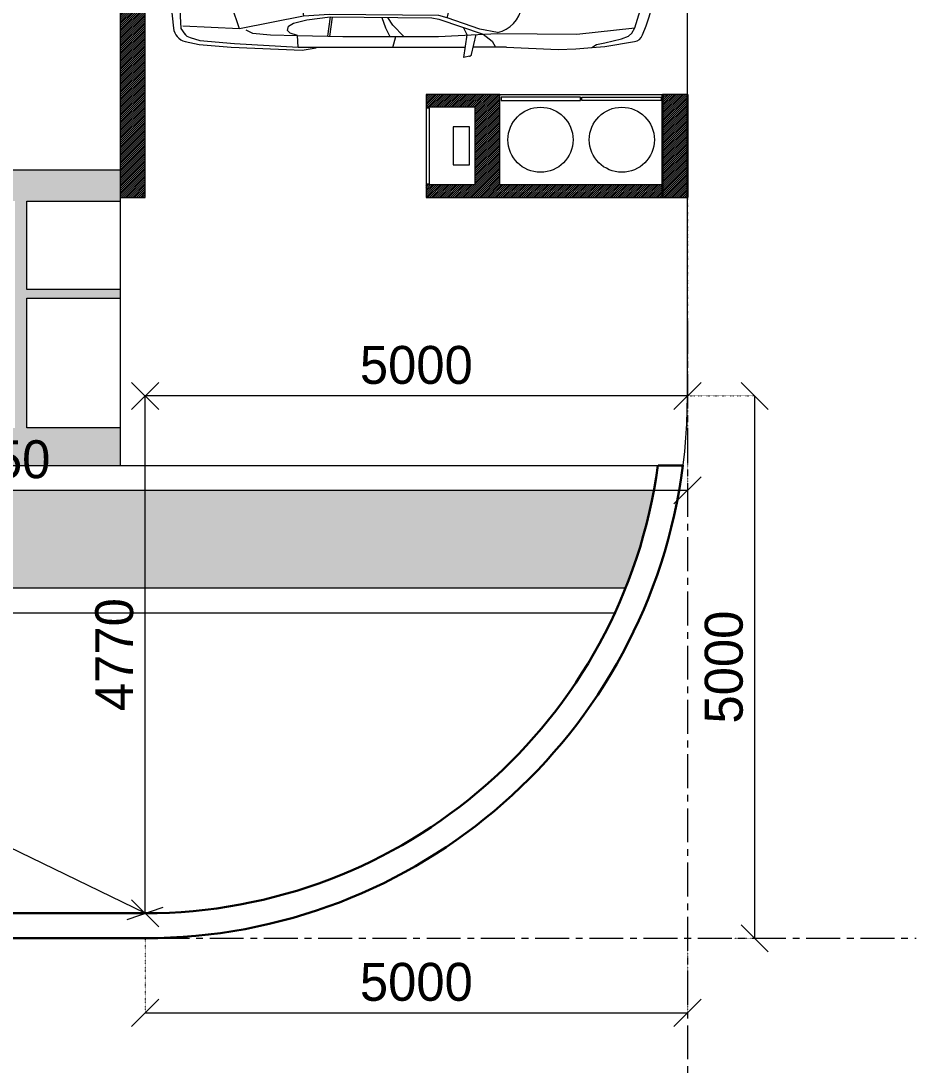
# Model space of a CAD drawing. Header units: metres. Extents: x 5205117 to 5948571, y 646915 to 1143748.
# Drawn here: x 5589678 to 5597932, y 669371 to 679025 of the extents above; entities that cross this region are included whole.
import ezdxf

# ---------------------------------------------------------------- set-up
doc = ezdxf.new("R2010")
doc.units = ezdxf.units.M
doc.header["$MEASUREMENT"] = 0
doc.header["$PDMODE"] = 35
doc.header["$PDSIZE"] = 10
for name, pattern in [('CENTER', [2, 1.25, -0.25, 0.25, -0.25]), ('DASHED', [0.75, 0.5, -0.25]), ('DOT', [0.25, 0, -0.25]), ('DOT2', [0.125, 0, -0.125])]:
    doc.linetypes.add(name, pattern=pattern)
doc.layers.get('0').update_dxf_attribs({"color": 1, "linetype": 'DASHED', "lineweight": 30})
for name, color, linetype, lineweight in [('A-Center line', 1, 'CENTER', 9), ('A-Elevation 2', 163, 'Continuous', 9), ('A-Elevation 3', 251, 'Continuous', 5), ('A-Metal', 14, 'Continuous', 0), ('CAR', 251, 'Continuous', 0), ('dim start point', 10, 'Continuous', 0), ('landscape lines', 7, 'Continuous', 0), ('plot 5', 7, 'Continuous', 30), ('road', 7, 'Continuous', 9)]:
    doc.layers.add(name, color=color, linetype=linetype, lineweight=lineweight)
doc.layers.add('A-GF', color=8, linetype='Continuous', lineweight=0, transparency=0.5)
doc.styles.get("Standard").update_dxf_attribs({"font": 'GOTHIC.TTF'})
doc.dimstyles.get("Standard").update_dxf_attribs({"dimtxt": 2, "dimasz": 1, "dimexe": 0, "dimexo": 0, "dimgap": 0.1, "dimtad": 1, "dimdsep": 46, "dimtxsty": 'Standard', "dimblk": 'OBLIQUE', "dimcen": 0.1, "dimclrd": 256, "dimclre": 256, "dimclrt": 256, "dimadec": 0, "dimazin": 0, "dimtfac": 1, "dimtofl": 0, "dimtmove": 1, "dimatfit": 2, "dimldrblk": 'OPEN90', "dimfxl": 1, "dimtolj": 1, "dimtzin": 0, "dimlwd": -1, "dimlwe": -1, "dimarcsym": 0})

# ---------------------------------------------------------------- blocks, each defined once
blk = doc.blocks.new('A$C4CA47BB0')
at = {"layer": 'CAR'}
for p, q in [((-3.00991424447966, -0.369602255830614), (-3.052684110818518, -0.5525249832808186)), ((-2.991567119879619, -0.3516633310682664), (-2.937115266826368, -0.3402373804092349)), ((-2.937115266826368, -0.3402373804092349), (-2.968129342465545, -0.5479710039053316)), ((-4.23915245812168, -0.4433533960382192), (-4.512537461981992, -0.4867865871019603)), ((-4.236782530078926, -0.4760002710045228), (-4.391557236740482, -0.5134398493537446)), ((-4.119777241818156, -0.4335420214993064), (-4.23915245812168, -0.4433533960382192)), ((-4.161233670527508, -0.460955191476387), (-4.236782530078926, -0.4760002710045228)), ((-4.119777241818156, -0.4335420214993064), (-4.161233670527508, -0.460955191476387)), ((-3.971470406830122, -0.4191985354336794), (-4.119777241818156, -0.4335420214993064)), ((-3.806537173546531, -0.4138500242424925), (-3.971470406830122, -0.4191985354336794)), ((-3.33223402553449, -0.434919695935605), (-3.806537173546531, -0.4138500242424925)), ((-3.33223402553449, -0.434919695935605), (-3.025185747348587, -0.434919695935605)), ((-3.199901198038788, -0.4903729141969961), (-3.231295683119242, -0.4343948675777938)), ((-1.411737642163643, -0.434919695935605), (-2.951252830658632, -0.434919695935605)), ((-2.282170936856346, -0.4340686721770908), (-2.312277496794195, -0.5325705718460085)), ((-1.446908886851815, -0.4075885303900577), (-1.574946504506442, -0.4308814333089686)), ((-0.7938825493911279, -0.434919695935605), (-1.446908886851815, -0.4075885303900577)), ((-1.411737642163643, -0.434919695935605), (-1.405389132494747, -0.5429960684505204)), ((-0.8235004996040514, -0.4708066570692608), (-1.411737642163643, -0.434919695935605)), ((-0.5024791220293992, -0.4986662956089276), (-0.8235004996040514, -0.4708066570692608)), ((-0.4965825478921033, -0.4608185174256505), (-0.7938825493911279, -0.434919695935605)), ((-0.3692986876267241, -0.4879619839412044), (-0.4965825478921033, -0.4608185174256505)), ((-3.979561966223628, -0.5570188260753639), (-4.516194859586903, -0.6147335443038173)), ((-4.486498321801264, -0.5659226849147672), (-4.516194859586903, -0.6147335443038173)), ((-4.455077868648004, -0.5361714775062865), (-4.486498321801264, -0.5659226849147672)), ((-4.391557236740482, -0.5134398493537446), (-4.455077868648004, -0.5361714775062865)), ((-3.248851464961263, -0.5621650596731342), (-3.979561966223628, -0.5570188260753639)), ((-2.703552525612395, -0.5325705718460085), (-3.248851464961263, -0.5621650596731342)), ((-3.248209552501066, -0.5716921521816403), (-3.086220733852315, -0.6028975714925764)), ((-3.11527171454145, -0.5557924042586819), (-3.199901198038788, -0.4903729141969961)), ((-2.708015844533293, -0.6954003914852365), (-3.11527171454145, -0.5557924042586819)), ((-2.968129342465545, -0.5479710039053316), (-2.935410030253479, -0.6175818315241486)), ((-1.821557061784915, -0.5325705718460085), (-2.703552525612395, -0.5325705718460085)), ((-2.384852329003479, -0.5325705718460085), (-2.282170936856346, -0.6395535519532132)), ((-2.216802927358003, -0.6154551832914876), (-2.257087148293067, -0.5325705718460085)), ((-1.405389132494747, -0.5429960684505204), (-1.821557061784915, -0.5325705718460085)), ((-1.702293918202485, -0.5355591777570226), (-1.728194562010685, -0.7116700705082621)), ((-1.705928992374538, -0.7149429584478639), (-1.679632449393466, -0.536125919490587)), ((-1.405389132494747, -0.5429960684505204), (-1.335718168294988, -0.5660994500194647)), ((-1.155897486223693, -0.5485049438611895), (-1.405389132494747, -0.5429960684505204)), ((-1.335718168294988, -0.5660994500194647), (-1.310824812237115, -0.5892757244164386)), ((-0.9885196097475271, -0.5660994500194647), (-1.155897486223693, -0.5485049438611895)), ((-0.9285484029387587, -0.595741318184082), (-0.9885196097475271, -0.5660994500194647)), ((-0.413251923460848, -0.5239601066368778), (-0.5024791220293992, -0.4986662956089276)), ((-0.3286374741073814, -0.608530364710532), (-0.3658465288899606, -0.554970537632471)), ((-4.516194859586903, -0.6147335443038173), (-4.622074880100627, -0.9716824296428968)), ((-3.086220733852315, -0.6028975714925764), (-2.785196136674131, -0.7053229275807098)), ((-2.282170936856346, -0.6395535519532132), (-2.236429776652585, -0.7091971813460987)), ((-2.182683617285875, -0.7097785016430862), (-2.216802927358003, -0.6154551832914876)), ((-1.366186914467107, -0.6583726576063782), (-1.491078751050736, -0.6884136140015471)), ((-1.459355792665519, -0.7227443132760527), (-0.8694578325939799, -0.6032656802690326)), ((-1.319838010314925, -0.6300465049716877), (-1.366186914467107, -0.6583726576063782)), ((-1.310824812237115, -0.5892757244164386), (-1.319838010314925, -0.6300465049716877)), ((-0.8694578325939799, -0.6032656802690326), (-0.3464246906714834, -0.6294688293146464)), ((-0.8694578325939799, -0.6032656802690326), (-0.7997643171765956, -0.8122895068026992)), ((-0.2905997189918708, -1.252655121228599), (-0.3286374741073814, -0.608530364710532)), ((-0.2361556108044169, -0.8369928859301581), (-0.2604740246842994, -0.6118761454781634)), ((-2.785196136674131, -0.7053229275807098), (-2.810944161128646, -0.8129619431347237)), ((-2.785196136674131, -0.7053229275807098), (-2.706967098980385, -0.7271689078843337)), ((-2.64346560143531, -0.7047871653030597), (-2.708015844533293, -0.6954003914852365)), ((-2.706967098980385, -0.7271689078843337), (-1.699226041338988, -0.7380846087526152)), ((-1.704436056157647, -0.7149593593348982), (-2.64346560143531, -0.7047871653030597)), ((-1.491078751050736, -0.6884136140015471), (-1.704436056157647, -0.7149593593348982)), ((-1.699226041338988, -0.7380846087526152), (-1.459355792665519, -0.7227443132760527)), ((-1.428274746747775, -0.9226109783958236), (-1.459355792665519, -0.7227443132760527)), ((-3.494170452457183, -0.9429863459099579), (-3.471569120234562, -0.8053154855642788)), ((-2.810944161128646, -0.8129619431347237), (-2.824308605406259, -0.9283239537271584)), ((-0.7997643171765956, -0.8122895068026992), (-0.7771700464454623, -0.9293189408163016)), ((-0.2226601872243918, -1.072504143536207), (-0.2361556108044169, -0.8369928859301581)), ((-4.635226568447251, -1.087376102595954), (-3.494170452457183, -0.9429863459099579)), ((-3.50375449249259, -1.25), (-3.494170452457183, -0.9429863459099579)), ((-2.824308605406259, -0.9283239537271584), (-2.834001073520994, -1.253956258195103)), ((-1.416734901044037, -1.086279065548297), (-1.428274746747775, -0.9226109783958236)), ((-0.7771700464454623, -0.9293189408163016), (-0.7646226851975368, -1.088748310068695)), ((-1.4146597333729, -1.246767203114359), (-1.416734901044037, -1.086279065548297)), ((-0.7646226851975368, -1.088748310068695), (-0.7622267890892542, -1.253236441527406)), ((-0.218342198373648, -1.250001822321792), (-0.2226601872243918, -1.072504143536207)), ((-4.729999999999563, -1.25), (-4.729925284855199, -1.25)), ((-3.494170452457183, -1.557017298735445), (-3.50375449249259, -1.25)), ((-2.834001073520994, -1.253956258195103), (-2.830616112860298, -1.380616656997518)), ((-1.416734901044037, -1.413722756773495), (-1.4146597333729, -1.246767203114359)), ((-0.7622267890892542, -1.253236441527406), (-0.7646226851975373, -1.41125533457307)), ((-0.3286374741073814, -1.891473279931233), (-0.2905997189918708, -1.252655121228599)), ((-0.2226601872243918, -1.427499501105558), (-0.218342198373648, -1.250001822321792)), ((-3.494170452457183, -1.557017298735445), (-4.635226568447251, -1.412625719724019)), ((-2.830616112860298, -1.380616656997518), (-2.824308605406259, -1.571677868598272)), ((-1.428274746747775, -1.577392666245942), (-1.416734901044037, -1.413722756773495)), ((-0.7646226851975373, -1.41125533457307), (-0.7771700464454627, -1.570684703827283)), ((-0.2361556108044172, -1.663008936391634), (-0.2226601872243918, -1.427499501105558)), ((-4.622074880100627, -1.528319392678895), (-4.516194859586903, -1.885270100339767)), ((-3.471106250783123, -1.694609799287718), (-3.494170452457183, -1.557017298735445)), ((-2.824308605406259, -1.571677868598272), (-2.810944161128646, -1.687039879187068)), ((-1.45935579266552, -1.777257509049377), (-1.428274746747775, -1.577392666245942)), ((-0.7771700464454627, -1.570684703827283), (-0.7929757170659288, -1.669490931048131)), ((-2.810944161128646, -1.687039879187068), (-2.785196136674131, -1.794678894739263)), ((-0.7929757170659288, -1.669490931048131), (-0.8694578325939804, -1.89673614205276)), ((-0.2604740246842994, -1.888127499163602), (-0.2361556108044172, -1.663008936391634)), ((-2.708015844533293, -1.804601430838375), (-3.11527171454145, -1.944211240386721)), ((-2.785196136674131, -1.794678894739263), (-3.086220733852315, -1.897106073151008)), ((-2.706967098980385, -1.772832914441096), (-2.785196136674131, -1.794678894739263)), ((-2.64346560143531, -1.795214657020551), (-2.708015844533293, -1.804601430838375)), ((-1.699226041338989, -1.761917213572815), (-2.706967098980385, -1.772832914441096)), ((-1.704436056157647, -1.785042462990532), (-2.64346560143531, -1.795214657020551)), ((-2.282170936856346, -1.860448270370398), (-2.236429776652585, -1.790806463299305)), ((-2.182683617285875, -1.790223320680525), (-2.216802927358003, -1.884548461350278)), ((-1.701894374393305, -1.967150613092599), (-1.728194562010686, -1.788333574137141)), ((-1.491078751050736, -1.811588208322064), (-1.704436056157647, -1.785042462990532)), ((-1.704436056157647, -1.785042462990532), (-1.679632449393466, -1.963875902834843)), ((-1.45935579266552, -1.777257509049377), (-1.699226041338989, -1.761917213572815)), ((-1.366186914467107, -1.841630987037206), (-1.491078751050736, -1.811588208322064)), ((-0.8694578325939804, -1.89673614205276), (-1.45935579266552, -1.777257509049377)), ((-4.598383344531612, -1.923061386583868), (-4.586388374244052, -1.951834007786601)), ((-4.516194859586903, -1.885270100339767), (-4.486498321801264, -1.934079137408844)), ((-4.516194859586903, -1.885270100339767), (-3.979561966223628, -1.942984818566401)), ((-3.086220733852315, -1.897106073151008), (-3.248209552501066, -1.928309670138333)), ((-2.968144376609416, -1.952027173778333), (-2.935420964178775, -1.882414523834086)), ((-2.386665993659335, -1.969319174701013), (-2.282170936856346, -1.860448270370398)), ((-2.216802927358003, -1.884548461350278), (-2.258005142333786, -1.969319174701013)), ((-1.319838010314925, -1.869955317353742), (-1.366186914467107, -1.841630987037206)), ((-1.335718168294989, -1.933902372304146), (-1.310824812237115, -1.910726097907173)), ((-1.310824812237115, -1.910726097907173), (-1.319838010314925, -1.869955317353742)), ((-0.9285472639912771, -1.904262326457683), (-0.9885196097475275, -1.933902372304146)), ((-0.3464246906714834, -1.870532993008965), (-0.8694578325939804, -1.89673614205276)), ((-0.3692278449143487, -1.948480937737259), (-0.3286374741073814, -1.891473279931233)), ((-4.512537461981992, -2.013215235219832), (-4.358796466727654, -2.039112234389904)), ((-4.486498321801264, -1.934079137408844), (-4.455077868648004, -1.963832167139117)), ((-4.455077868648004, -1.963832167139117), (-4.391557236740482, -1.986563795288021)), ((-4.391557236740482, -1.986563795288021), (-4.250923738552956, -2.020351443001346)), ((-4.250923738552956, -2.020351443001346), (-4.161233670527508, -2.039046630845405)), ((-3.979561966223628, -1.942984818566401), (-3.248851464961263, -1.937836762648658)), ((-3.248851464961263, -1.937836762648658), (-3.11527171454145, -1.944211240386721)), ((-3.199901198038788, -2.009628908122977), (-3.231295683119242, -2.065605132422206)), ((-3.11527171454145, -1.944211240386721), (-3.199901198038788, -2.009628908122977)), ((-3.11527171454145, -1.944211240386721), (-2.703552525612395, -1.967433072799395)), ((-3.009936567905243, -2.130392277207648), (-3.052695044741995, -1.947471372079235)), ((-2.937138045836036, -2.159758974950819), (-2.968144376609416, -1.952027173778333)), ((-2.703552525612395, -1.967433072799395), (-1.821557061784915, -1.967433072799395)), ((-2.282170936856346, -2.06593315014652), (-2.312277496794195, -1.967433072799395)), ((-1.821557061784915, -1.967433072799395), (-1.405389132494747, -1.95700575387491)), ((-1.411737642163644, -2.065083948709798), (-1.405389132494747, -1.95700575387491)), ((-1.405389132494747, -1.95700575387491), (-1.335718168294989, -1.933902372304146)), ((-1.405389132494747, -1.95700575387491), (-1.155897486223694, -1.951498700780576)), ((-1.155897486223694, -1.951498700780576), (-0.9885196097475275, -1.933902372304146)), ((-1.006859445064038, -2.03926895396944), (-0.587145963101648, -2.009966037447157)), ((-0.587145963101648, -2.009966037447157), (-0.5024791220293992, -2.001335526711102)), ((-0.5024791220293992, -2.001335526711102), (-0.4133302832469781, -1.975770189903471)), ((-0.4965825478921033, -2.039183304896142), (-0.3731241943169152, -2.012910907666082)), ((-4.358796466727654, -2.039112234389904), (-4.239152458121681, -2.056650248607184)), ((-4.239152458121681, -2.056650248607184), (-3.971470406830122, -2.080803286886294)), ((-4.161233670527508, -2.039046630845405), (-4.119777241818157, -2.066457978500694)), ((-3.971470406830122, -2.080803286886294), (-3.806537173546531, -2.086153620399273)), ((-3.806537173546531, -2.086153620399273), (-3.33223402553449, -2.065082126389825)), ((-3.33223402553449, -2.065082126389825), (-3.025200781492458, -2.065082126389825)), ((-1.411737642163644, -2.065083948709798), (-2.951267864802503, -2.065082126389825)), ((-1.574946504506443, -2.069120389012824), (-1.446908886851816, -2.092415114255346)), ((-1.446908886851816, -2.092415114255346), (-0.7938825493911283, -2.065083948709798)), ((-1.411737642163644, -2.065083948709798), (-1.006859445064038, -2.03926895396944)), ((-0.7938825493911283, -2.065083948709798), (-0.4965825478921033, -2.039183304896142)), ((-2.991581698444861, -2.148333024293606), (-2.937138045836036, -2.159758974950819))]:
    blk.add_line(p, q, dxfattribs=at)
at = {"layer": 'CAR', "linetype": 'DOT', "ltscale": 200}
blk.add_lwpolyline([(-5.000000000000001, -2.5), (0, -2.5), (0, 0), (-5, 0)], close=True, dxfattribs=at)
at = {"layer": 'CAR'}
blk.add_circle((-4.566302300139796, -1.249998177680027), 0.04299394059769752, dxfattribs=at)
for centre, radius, start, end in [((-2.986655510068886, -0.3750400607405027), 0.02388629608166429, 101.8560145927784, 166.8450830646642), ((-2.943378127420146, -1.249998177680027), 1.78663175302919, 156.8697197759447, 202.1307612114779), ((-4.496660948649151, -0.5810023885314877), 0.09554134974888392, 99.56185476926768, 159.9007449463977), ((-3.18715953184801, -0.8530675766414788), 0.288391726814776, 102.2413048067315, 170.4690512149974), ((-0.4396678284447262, -0.61607295000249), 0.0958247381144163, 34.7318926638975, 73.99907725951901), ((-0.4029587728946353, -0.6272674659339827), 0.1433131759158288, 6.16525159085062, 76.41699488329039), ((-2.689220884625684, -1.250001822321792), 1.952793861006529, 171.8060920894292, 188.1938001605358), ((-3.18715953184801, -1.646936068003924), 0.287920138940791, 189.5309122793852, 257.7586450550641), ((-0.4029587728946353, -1.872736178707783), 0.1433137316082339, 282.0139402735163, 351.7917600206507), ((-4.496660948649151, -1.919001256110278), 0.09554152472623277, 200.099348938389, 260.4381452307323), ((-0.4396678284447262, -1.883930694639275), 0.0955411491597455, 286.0012005063302, 317.4973570530997), ((-2.986677833499925, -2.124956294623189), 0.02388556084065407, 193.1504116226357, 258.1420177111038)]:
    blk.add_arc(centre, radius, start, end, dxfattribs=at)
blk = doc.blocks.new('jhdbdjh')
at = {"layer": 'A-GF', "ltscale": 10}
h = blk.add_hatch(dxfattribs=at)
h.set_pattern_fill('ANSI31', color=256, scale=100, angle=180)
h.set_pattern_definition([(225, (3369633.95141485, -359485.3135902446), (8.83883476483184, -8.838834764831851), [])])
h.paths.add_polyline_path([(5590823.789110925, 683962.8260536629), (5590823.789110925, 690297.8260537821), (5590593.789110925, 690297.8260537821), (5590593.789110925, 683962.8260536629)])
h.paths.add_polyline_path([(5590593.789110925, 683732.8260536629), (5590593.789110925, 677397.8260536629), (5590823.789110925, 677397.8260536629), (5590823.789110925, 683732.8260536629)])
h = blk.add_hatch(dxfattribs=at)
h.set_pattern_fill('ANSI31', color=256, scale=100, angle=180)
h.set_pattern_definition([(225, (3291989.89916208, -359485.3135902446), (8.83883476483184, -8.838834764831851), [])])
h.paths.add_polyline_path([(5593863.789110925, 678232.8260536629), (5593413.789110925, 678232.8260536629), (5593413.789110925, 678347.8260536629), (5594093.789110925, 678347.8260536629), (5594093.789110925, 677512.8260536629), (5595593.789110925, 677512.8260536629), (5595593.789110925, 678347.8260536629), (5595823.789110925, 678347.8260536629), (5595823.789110925, 677397.8260536629), (5593413.789110925, 677397.8260536629), (5593413.789110925, 677512.8260536629), (5593863.789110925, 677512.8260536629)])
h = blk.add_hatch(dxfattribs=at)
h.set_pattern_fill('GRAVEL', color=256, scale=150)
h.set_pattern_definition([(228.012787504, (2955071.879979875, -549946.7484271091), (-1200.000000000009, -1350), [20.1804, -1997.863207061055]), (184.969740728, (2955058.379978921, -549961.7484271091), (1799.999999999996, 150.0000000000053), [34.6302, -3428.388714184499]), (132.510447078, (2955023.879978921, -549964.7484271091), (1500.000000000018, -1649.99999999998), [24.4182, -2417.404889414955]), (267.273689006, (2954965.379978921, -550002.2484271091), (150.0000000000036, 3000.000000000003), [31.53569999999998, -3122.033706244348]), (292.833654178, (2954963.879979875, -550033.7484271091), (-749.9999999999982, 1800.000000000004), [30.92324999999998, -3061.405969213243]), (357.273689006, (2954975.879978921, -550062.2484269899), (-3000.000000000003, 150.0000000000038), [31.53569999999998, -3122.033706244348]), (37.6942404667, (2955007.379978921, -550063.7484269899), (-1950, -1499.999999999996), [41.70434999999999, -4128.727282337401]), (72.2553283749, (2955040.379978921, -550038.2484271091), (1050.000000000004, 3300), [39.37319999999996, -3897.948224522007]), (121.429565615, (2955052.379978921, -550000.7484271091), (-1200.000000000003, 1949.999999999998), [31.6425, -3132.61096645935]), (175.236358309, (2955035.879978921, -549973.7484271091), (1649.999999999997, -150.0000000000057), [36.12479999999999, -1770.114386818845]), (222.397437798, (2954999.879978921, -549970.7484271091), (-1799.999999999994, -1649.999999999996), [46.71720000000001, -4625.006250719235]), (138.814074834, (2955113.879978921, -550003.7484271091), (-1050.000000000005, 899.9999999999999), [15.94514999999999, -1578.576721910204]), (171.46923439, (2955101.879978921, -549993.2484271091), (1950, -299.9999999999993), [30.33555, -3003.22671242355]), (225, (2955071.879979875, -549988.7484271091), (-1.665334536937735e-14, -149.9999999999899), [21.21315, -190.918884355965]), (203.198590514, (2955061.379978921, -549970.7484271091), (749.9999999999983, 299.9999999999962), [11.4237, -1130.942265879585]), (291.801409486, (2955050.879978921, -549975.2484271091), (-149.9999999999526, 450.0000000000154), [16.15544999999999, -791.6192710701749]), (30.96375653209999, (2955056.879978921, -549990.2484271091), (450.000000000008, 299.9999999999969), [26.23935, -848.403434226795]), (161.565051177, (2955079.379978921, -549976.7484271091), (300.0000000000017, -149.9999999999965), [18.97364999999999, -455.3679990252597]), (16.389540334, (2954963.879979875, -549975.2484271091), (1499.999999999995, 450.0000000000065), [26.57999999999999, -2631.42677200041]), (70.3461759419, (2954989.379978921, -549967.7484269899), (-600.000000000183, -1650.00000000051), [22.29915, -2207.61116209785]), (293.198590514, (2955079.379978921, -549946.7484271091), (-299.9999999999956, 749.9999999999986), [22.84725, -1119.518715879585]), (343.610459666, (2955088.379979875, -549967.7484269899), (-1499.999999999995, 450.0000000000065), [26.57999999999998, -2631.426772000348]), (339.44395478, (2954963.879979875, -550068.2484271091), (-750.0000000000055, 300.0000000000036), [25.63199999999998, -1255.968561797624]), (294.775140569, (2954987.879978921, -550077.2484269899), (-750.0000000000008, 1650), [21.4767, -2126.1964594914]), (66.8014094864, (2955080.879978921, -550096.7484271091), (299.9999999999972, 749.9999999999955), [22.84725, -1119.518715879585]), (17.3540246363, (2955089.879978921, -550075.7484269899), (-1949.999999999996, -599.9999999999944), [25.14465, -2489.313542136]), (69.44395478040002, (2955007.379978921, -550096.7484271091), (-300.000000000001, -749.9999999999932), [12.81599999999999, -1268.784561797624]), (101.309932474, (2955071.879979875, -550096.7484271091), (-149.9999999999945, 600.0000000000018), [7.6485, -757.20442703892]), (165.963756532, (2955070.379978921, -550089.2484269899), (449.9999999999938, -150.0000000000002), [30.92325, -587.542593842655]), (186.009005957, (2955040.379978921, -550081.7484271091), (1500.000000000007, 149.9999999999975), [28.6575, -2837.08847618142]), (303.690067526, (2955056.879978921, -550003.7484271091), (-149.9999999999981, 299.9999999999979), [21.63329999999998, -519.1993913195996]), (353.157226587, (2955068.879978921, -550021.7484269899), (2550.000000000002, -300.0000000000079), [37.7691, -3739.134393604245]), (60.9453959009, (2955106.379978921, -550026.2484271091), (-599.9999999999964, -1049.999999999997), [15.4434, -1528.90112114805]), (90, (2955113.879978921, -550012.7484271091), (-150, 150), [9, -141]), (120.256437164, (2955037.379979875, -550077.2484269899), (600.0000000000014, -1050.000000000001), [20.8386, -2063.02799841747]), (48.01278750420001, (2955026.879978921, -550059.2484271091), (1200, 1349.999999999996), [40.3608, -1977.682807061055]), (0, (2955053.879979875, -550029.2484271091), (150, 150), [39, -111]), (325.3048464690001, (2955092.879978921, -550029.2484271091), (1500.000000000021, -1049.999999999974), [23.71709999999998, -2347.991145126298]), (254.054604099, (2955112.379978921, -550042.7484271091), (-150.0000000000057, -600.0000000000007), [21.8403, -1070.176183392075]), (207.645975364, (2955106.379978921, -550063.7484269899), (-2849.999999999993, -1500.000000000007), [35.55975000000001, -3520.42112733891]), (175.42607874, (2955074.879978921, -550080.2484271091), (-1949.999999999993, 150.0000000000002), [37.61985, -3724.361011195335])])
h.paths.add_polyline_path([(5590593.789110925, 675272.8102156359), (5589733.089610841, 675272.8102156359), (5589733.089610841, 676469.1054447133), (5590593.789110925, 676469.1054447133), (5590593.789110925, 676550.2755837876), (5589733.089610841, 676550.2755837876), (5589733.089610841, 677365.1491923768), (5590593.789110925, 677365.1491923768), (5590593.789110925, 677397.8260536629), (5590593.789110925, 677652.8260536629), (5583373.789110925, 677652.8260536629), (5583373.789110925, 676410.3260536629, -0.41421356237576), (5583423.789110925, 676360.3260537821, -0.4142135623757593), (5583373.789110925, 676310.3260536629), (5583373.789110925, 674927.8260537821), (5590593.789110925, 674927.8260537821)])
h.paths.add_polyline_path([(5583471.29247072, 675272.8138263661), (5583471.310740259, 677365.4748496253), (5584890.111414697, 677365.4870769221), (5584890.093145158, 675272.7771448332)], flags=16)
h.paths.add_polyline_path([(5584973.777866151, 675272.8138263661), (5584973.796134736, 677365.4748496253), (5585459.346788194, 677365.4870769221), (5585459.328519609, 675272.7771448332)], flags=16)
h.paths.add_polyline_path([(5585543.022598054, 675272.8467945296), (5585543.022598054, 676469.1420236069), (5586403.722098138, 676469.1420236069), (5586403.722098138, 675272.8467945296)], flags=16)
h.paths.add_polyline_path([(5585543.022598054, 676550.3121626812), (5585543.022598054, 677365.1857711512), (5586403.722098138, 677365.1857711512), (5586403.722098138, 676550.3121626812)], flags=16)
h.paths.add_polyline_path([(5586487.402467515, 675272.8467945296), (5586487.402467515, 675988.6885985571), (5587637.303290155, 675988.6885985571), (5587637.303290155, 675272.8467945296)], flags=16)
h.paths.add_polyline_path([(5586487.402467515, 676069.8587376315), (5586487.402467515, 677365.1857711512), (5587637.303290155, 677365.1857711512), (5587637.303290155, 676069.8587376315)], flags=16)
h.paths.add_polyline_path([(5587732.465321328, 675272.8102156359), (5587732.465369012, 677365.4712388951), (5588333.822048929, 677365.4712388951), (5588333.821993615, 675272.8102156359)], flags=16)
h.paths.add_polyline_path([(5588428.984062936, 675272.8101976353), (5588428.98411062, 677365.4712208945), (5589623.058810022, 677365.4712208945), (5589623.058756616, 675272.8101976353)], flags=16)
h.paths.add_polyline_path([(5583444.976228502, 676222.1292487818), (5583783.16453531, 676222.1292487818), (5583783.16453531, 676550.3243540961), (5583444.976228502, 676550.3243540961)], flags=24)
h = blk.add_hatch(dxfattribs=at)
h.set_pattern_fill('GRAVEL', color=256, scale=150)
h.set_pattern_definition([(228.012787504, (50188831.79934958, -9930336.283881264), (-1200.000000000009, -1350), [20.1804, -1997.863207061055]), (184.969740728, (50188818.29934958, -9930351.283881264), (1799.999999999996, 150.0000000000053), [34.6302, -3428.388714184499]), (132.510447078, (50188783.79934958, -9930354.283881264), (1500.000000000018, -1649.99999999998), [24.4182, -2417.404889414955]), (267.273689006, (50188725.29934958, -9930391.783881145), (150.0000000000036, 3000.000000000003), [31.53569999999998, -3122.033706244348]), (292.833654178, (50188723.79934958, -9930423.283881264), (-749.9999999999982, 1800.000000000004), [30.92324999999998, -3061.405969213243]), (357.273689006, (50188735.79934958, -9930451.783881264), (-3000.000000000003, 150.0000000000038), [31.53569999999998, -3122.033706244348]), (37.6942404667, (50188767.29934958, -9930453.283881264), (-1950, -1499.999999999996), [41.70434999999999, -4128.727282337401]), (72.2553283749, (50188800.29934958, -9930427.783881264), (1050.000000000004, 3300), [39.37319999999996, -3897.948224522007]), (121.429565615, (50188812.29934958, -9930390.283881264), (-1200.000000000003, 1949.999999999998), [31.6425, -3132.61096645935]), (175.236358309, (50188795.79934958, -9930363.283881264), (1649.999999999997, -150.0000000000057), [36.12479999999999, -1770.114386818845]), (222.397437798, (50188759.79934958, -9930360.283881264), (-1799.999999999994, -1649.999999999996), [46.71720000000001, -4625.006250719235]), (138.814074834, (50188873.79934958, -9930393.283881264), (-1050.000000000005, 899.9999999999999), [15.94514999999999, -1578.576721910204]), (171.46923439, (50188861.79934958, -9930382.783881264), (1950, -299.9999999999993), [30.33555, -3003.22671242355]), (225, (50188831.79934958, -9930378.283881264), (-1.665334536937735e-14, -149.9999999999899), [21.21315, -190.918884355965]), (203.198590514, (50188821.29934958, -9930360.283881264), (749.9999999999983, 299.9999999999962), [11.4237, -1130.942265879585]), (291.801409486, (50188810.79934958, -9930364.783881264), (-149.9999999999526, 450.0000000000154), [16.15544999999999, -791.6192710701749]), (30.96375653209999, (50188816.79934958, -9930379.783881264), (450.000000000008, 299.9999999999969), [26.23935, -848.403434226795]), (161.565051177, (50188839.29934958, -9930366.283881264), (300.0000000000017, -149.9999999999965), [18.97364999999999, -455.3679990252597]), (16.389540334, (50188723.79934958, -9930364.783881264), (1499.999999999995, 450.0000000000065), [26.57999999999999, -2631.42677200041]), (70.3461759419, (50188749.29934958, -9930357.283881264), (-600.000000000183, -1650.00000000051), [22.29915, -2207.61116209785]), (293.198590514, (50188839.29934958, -9930336.283881264), (-299.9999999999956, 749.9999999999986), [22.84725, -1119.518715879585]), (343.610459666, (50188848.29934862, -9930357.283881264), (-1499.999999999995, 450.0000000000065), [26.57999999999998, -2631.426772000348]), (339.44395478, (50188723.79934958, -9930457.783881264), (-750.0000000000055, 300.0000000000036), [25.63199999999998, -1255.968561797624]), (294.775140569, (50188747.79934958, -9930466.783881264), (-750.0000000000008, 1650), [21.4767, -2126.1964594914]), (66.8014094864, (50188840.79934958, -9930486.283881145), (299.9999999999972, 749.9999999999955), [22.84725, -1119.518715879585]), (17.3540246363, (50188849.79934958, -9930465.283881264), (-1949.999999999996, -599.9999999999944), [25.14465, -2489.313542136]), (69.44395478040002, (50188767.29934958, -9930486.283881145), (-300.000000000001, -749.9999999999932), [12.81599999999999, -1268.784561797624]), (101.309932474, (50188831.79934958, -9930486.283881145), (-149.9999999999945, 600.0000000000018), [7.6485, -757.20442703892]), (165.963756532, (50188830.29934958, -9930478.783881264), (449.9999999999938, -150.0000000000002), [30.92325, -587.542593842655]), (186.009005957, (50188800.29934958, -9930471.283881264), (1500.000000000007, 149.9999999999975), [28.6575, -2837.08847618142]), (303.690067526, (50188816.79934958, -9930393.283881264), (-149.9999999999981, 299.9999999999979), [21.63329999999998, -519.1993913195996]), (353.157226587, (50188828.79934958, -9930411.283881264), (2550.000000000002, -300.0000000000079), [37.7691, -3739.134393604245]), (60.9453959009, (50188866.29934958, -9930415.783881264), (-599.9999999999964, -1049.999999999997), [15.4434, -1528.90112114805]), (90, (50188873.79934958, -9930402.283881264), (-150, 150), [9, -141]), (120.256437164, (50188797.29934862, -9930466.783881264), (600.0000000000014, -1050.000000000001), [20.8386, -2063.02799841747]), (48.01278750420001, (50188786.79934958, -9930448.783881264), (1200, 1349.999999999996), [40.3608, -1977.682807061055]), (0, (50188813.79934862, -9930418.783881145), (150, 150), [39, -111]), (325.3048464690001, (50188852.79934958, -9930418.783881145), (1500.000000000021, -1049.999999999974), [23.71709999999998, -2347.991145126298]), (254.054604099, (50188872.29934958, -9930432.283881145), (-150.0000000000057, -600.0000000000007), [21.8403, -1070.176183392075]), (207.645975364, (50188866.29934958, -9930453.283881264), (-2849.999999999993, -1500.000000000007), [35.55975000000001, -3520.42112733891]), (175.42607874, (50188834.79934958, -9930469.783881264), (-1949.999999999993, 150.0000000000002), [37.61985, -3724.361011195335])])
h.paths.add_polyline_path([(5595513.778450754, 674697.8260537821), (5583373.789110925, 674697.8260537821), (5582773.789110925, 674697.8260537821), (5580063.789110925, 674697.8260537821), (5578563.789110925, 674697.8260537821), (5576278.789110925, 674697.8260537821), (5567278.789110925, 674697.8260537821), (5565998.789110925, 674697.8260537821), (5562473.789110925, 674697.8260537821), (5560543.789111879, 674697.8260537821), (5560543.789111879, 674812.8260537821), (5559543.789111879, 674812.8260537821), (5559543.789111879, 674697.8260537821), (5558943.789110925, 674697.8260537821), (5556848.789110925, 674697.8260537821), (5556478.789110925, 674697.8260537821), (5556478.789110925, 673797.8260524708), (5595253.236028459, 673797.8260524708, 0.04922558443214766)])
at = {"layer": 'A-Elevation 2', "ltscale": 5}
blk.add_line((5594093.789110925, 678347.8260536629), (5595593.789110925, 678347.8260536629), dxfattribs=at)
at = {"layer": 'A-Elevation 3', "ltscale": 5}
for centre in [(5594468.789110925, 677930.3260536629), (5595218.789110925, 677930.3260536629)]:
    blk.add_circle(centre, 300, dxfattribs=at)
at = {"layer": 'A-GF', "ltscale": 10}
for p, q in [((5593413.789110925, 678232.8260536629), (5593413.789110925, 677512.8260536629)), ((5583373.789110925, 677652.8260536629), (5590593.789110925, 677652.8260536629)), ((5590593.789110925, 677397.8260536629), (5590593.789110925, 674927.8260537821))]:
    blk.add_line(p, q, dxfattribs=at)
for points in [[(5590593.789110925, 683732.8260536629), (5590593.789110925, 677397.8260536629), (5590823.789110925, 677397.8260536629), (5590823.789110925, 683732.8260536629)], [(5594093.789110925, 677512.8260536629), (5594093.789110925, 678347.8260536629), (5593413.789110925, 678347.8260536629), (5593413.789110925, 678232.8260536629), (5593863.789110925, 678232.8260536629), (5593863.789110925, 677512.8260536629), (5593413.789110925, 677512.8260536629), (5593413.789110925, 677397.8260536629), (5595823.789110925, 677397.8260536629), (5595823.789110925, 678347.8260536629), (5595593.789110925, 678347.8260536629), (5595593.789110925, 677512.8260536629)], [(5593443.789110925, 677524.8260536629), (5593443.789110925, 678220.8260536629), (5593413.789110925, 678220.8260536629), (5593413.789110925, 677524.8260536629)], [(5593663.789110925, 677697.8260537821), (5593813.789110925, 677697.8260537821), (5593813.789110925, 678047.8260537821), (5593663.789110925, 678047.8260537821)], [(5590593.789110925, 677365.1491923768), (5590593.789110925, 676550.2755837876), (5589733.089610841, 676550.2755837876), (5589733.089610841, 677365.1491923768)], [(5590593.789110925, 676469.1054447133), (5590593.789110925, 675272.8102156359), (5589733.089610841, 675272.8102156359), (5589733.089610841, 676469.1054447133)]]:
    blk.add_lwpolyline(points, close=True, dxfattribs=at)
for points in [[(5583373.789110925, 674927.8260537821), (5595552.659950998, 674927.8260537821)], [(5556248.789110925, 674698.6243248421), (5556248.789110925, 673567.8260524708), (5595154.250980165, 673567.8260524708)], [(5556478.789110925, 674698.6243248421), (5556478.789110925, 673797.8260524708), (5595253.236028459, 673797.8260524708)], [(5583373.789110925, 674697.8260537821), (5595513.778450754, 674697.8260537821)]]:
    blk.add_lwpolyline(points, dxfattribs=at)
at = {"layer": 'A-Metal', "ltscale": 5}
for points in [[(5594105.789110925, 678292.8260537821), (5594837.789110925, 678292.8260537821), (5594837.789110925, 678322.8260537821), (5594105.789110925, 678322.8260537821)], [(5595581.789110925, 678292.8260537821), (5594849.789110925, 678292.8260537821), (5594849.789110925, 678322.8260537821), (5595581.789110925, 678322.8260537821)]]:
    blk.add_lwpolyline(points, close=True, dxfattribs=at)
at = {"layer": 'plot 5'}
for points in [[(5595593.789110925, 677397.8260536629), (5595593.789110925, 678347.8260536629)], [(5595823.789110925, 678347.8260536629), (5595823.789110925, 677397.8260536629)]]:
    blk.add_lwpolyline(points, dxfattribs=at)
at = {"layer": 'A-GF', "ltscale": 10, "xscale": 1000, "yscale": 1000, "zscale": 1000, "rotation": 180}
blk.add_blockref('A$C4CA47BB0', (5590823.789110925, 678347.8260536629), dxfattribs=at)
blk = doc.blocks.new('_Oblique')
at = {"color": 0, "linetype": 'ByBlock', "lineweight": -2}
blk.add_line((-0.5, -0.5), (0.5, 0.5), dxfattribs=at)
blk = doc.blocks.new('*D1112')
at = {"layer": 'Defpoints', "color": 0, "ltscale": 5, "transparency": 16777216}
for p in [(5595823.789110925, 677397.8260536629), (5582773.789110925, 674997.8260537822), (5595823.789110925, 674697.8260537824)]:
    blk.add_point(p, dxfattribs=at)
at = {"layer": 'dim start point', "linetype": 'DOT2', "ltscale": 5, "transparency": 16777216}
for p, q in [((5595823.789110925, 677397.8260536629), (5595823.789110925, 674697.8260537824)), ((5582773.789110925, 674997.8260537822), (5582773.789110925, 674697.8260537824))]:
    blk.add_line(p, q, dxfattribs=at)
at = {"layer": 'dim start point', "color": 1, "ltscale": 5, "transparency": 16777216}
blk.add_line((5582773.789110925, 674697.8260537824), (5595823.789110925, 674697.8260537824), dxfattribs=at)
at = {"layer": 'dim start point', "color": 1, "ltscale": 5, "transparency": 16777216, "xscale": 250, "yscale": 250, "zscale": 250, "rotation": 180}
blk.add_blockref('_Oblique', (5582773.789110925, 674697.8260537824), dxfattribs=at)
at = {"layer": 'dim start point', "color": 1, "ltscale": 5, "transparency": 16777216, "xscale": 250, "yscale": 250, "zscale": 250}
blk.add_blockref('_Oblique', (5595823.789110925, 674697.8260537824), dxfattribs=at)
at = {"layer": 'dim start point', "color": 1, "ltscale": 5, "transparency": 16777216, "insert": (5589298.789110925, 674981.6295887926), "char_height": 350, "attachment_point": 5}
blk.add_mtext('\\A1;13050', dxfattribs=at)
blk = doc.blocks.new('_Open90')
at = {"color": 0, "linetype": 'ByBlock', "lineweight": -2}
for p, q in [((-0.5, 0.5), (0, 0)), ((0, 0), (-1, 0)), ((0, 0), (-0.5, -0.5))]:
    blk.add_line(p, q, dxfattribs=at)
blk = doc.blocks.new('*D1113')
at = {"layer": 'Defpoints', "color": 0, "ltscale": 5, "transparency": 16777216}
for p in [(5590823.789110871, 670567.8260541399), (5595824.098395791, 670567.8260541399), (5595824.098395791, 669879.6927133348)]:
    blk.add_point(p, dxfattribs=at)
at = {"layer": 'dim start point', "linetype": 'DOT2', "ltscale": 5, "transparency": 16777216}
for p, q in [((5590823.789110871, 670567.8260541399), (5590823.789110871, 669879.6927133348)), ((5595824.098395791, 670567.8260541399), (5595824.098395791, 669879.6927133348))]:
    blk.add_line(p, q, dxfattribs=at)
at = {"layer": 'dim start point', "color": 1, "ltscale": 5, "transparency": 16777216}
blk.add_line((5590823.789110871, 669879.6927133348), (5595824.098395791, 669879.6927133348), dxfattribs=at)
at = {"layer": 'dim start point', "color": 1, "ltscale": 5, "transparency": 16777216, "xscale": 250, "yscale": 250, "zscale": 250, "rotation": 180}
blk.add_blockref('_Oblique', (5590823.789110871, 669879.6927133348), dxfattribs=at)
at = {"layer": 'dim start point', "color": 1, "ltscale": 5, "transparency": 16777216, "xscale": 250, "yscale": 250, "zscale": 250}
blk.add_blockref('_Oblique', (5595824.098395791, 669879.6927133348), dxfattribs=at)
at = {"layer": 'dim start point', "color": 1, "ltscale": 5, "transparency": 16777216, "insert": (5593323.943753331, 670163.496248345), "char_height": 350, "attachment_point": 5}
blk.add_mtext('\\A1;5000', dxfattribs=at)
blk = doc.blocks.new('*D1114')
at = {"layer": 'Defpoints', "color": 0, "ltscale": 5, "transparency": 16777216}
for p in [(5595824.098395793, 675567.8260530075), (5596444.363007487, 675567.8260530075), (5596252.990511871, 670567.8260530075)]:
    blk.add_point(p, dxfattribs=at)
at = {"layer": 'dim start point', "linetype": 'DOT2', "ltscale": 5, "transparency": 16777216}
for p, q in [((5595824.098395793, 675567.8260530075), (5596444.363007487, 675567.8260530075)), ((5596252.990511871, 670567.8260530075), (5596444.363007487, 670567.8260530075))]:
    blk.add_line(p, q, dxfattribs=at)
at = {"layer": 'dim start point', "color": 1, "ltscale": 5, "transparency": 16777216}
blk.add_line((5596444.363007487, 670567.8260530075), (5596444.363007487, 675567.8260530075), dxfattribs=at)
at = {"layer": 'dim start point', "color": 1, "ltscale": 5, "transparency": 16777216, "xscale": 250, "yscale": 250, "zscale": 250}
for p, rotation in [((5596444.363007487, 675567.8260530075), 90), ((5596444.363007487, 670567.8260530075), 270)]:
    blk.add_blockref('_Oblique', p, dxfattribs=dict(at, rotation=rotation))
at = {"layer": 'dim start point', "color": 1, "ltscale": 5, "transparency": 16777216, "insert": (5596160.559472476, 673067.8260530058), "char_height": 350, "attachment_point": 5, "rotation": 90}
blk.add_mtext('\\A1;5000', dxfattribs=at)
blk = doc.blocks.new('*D1125')
at = {"layer": 'Defpoints', "color": 0, "ltscale": 5, "transparency": 16777216}
for p in [(5590823.789111, 675567.8260542837), (5590823.789111003, 675567.8260542837), (5590823.789110927, 670797.8260537824)]:
    blk.add_point(p, dxfattribs=at)
at = {"layer": 'dim start point', "linetype": 'DOT2', "ltscale": 5, "transparency": 16777216}
for p, q in [((5590823.789111, 675567.8260542837), (5590823.789111003, 675567.8260542837)), ((5590823.789110927, 670797.8260537824), (5590823.789111003, 670797.8260537824))]:
    blk.add_line(p, q, dxfattribs=at)
at = {"layer": 'dim start point', "color": 1, "ltscale": 5, "transparency": 16777216}
blk.add_line((5590823.789111003, 670797.8260537824), (5590823.789111003, 675567.8260542837), dxfattribs=at)
at = {"layer": 'dim start point', "color": 1, "ltscale": 5, "transparency": 16777216, "xscale": 250, "yscale": 250, "zscale": 250}
for p, rotation in [((5590823.789111003, 675567.8260542837), 90), ((5590823.789111003, 670797.8260537824), 270)]:
    blk.add_blockref('_Oblique', p, dxfattribs=dict(at, rotation=rotation))
at = {"layer": 'dim start point', "color": 1, "ltscale": 5, "transparency": 16777216, "insert": (5590539.985575993, 673182.8260540313), "char_height": 350, "attachment_point": 5, "rotation": 90}
blk.add_mtext('\\A1;4770', dxfattribs=at)
blk = doc.blocks.new('*D1126')
at = {"layer": 'Defpoints', "color": 0, "ltscale": 5, "transparency": 16777216}
for p in [(5590823.789111001, 675567.8260542825), (5590823.789111001, 675528.0062957713), (5595823.789110925, 675556.4738562194)]:
    blk.add_point(p, dxfattribs=at)
at = {"layer": 'dim start point', "linetype": 'DOT2', "ltscale": 5, "transparency": 16777216}
for p, q in [((5590823.789111001, 675528.0062957713), (5590823.789111001, 675567.8260542825)), ((5595823.789110925, 675556.4738562194), (5595823.789110925, 675567.8260542825))]:
    blk.add_line(p, q, dxfattribs=at)
at = {"layer": 'dim start point', "color": 1, "ltscale": 5, "transparency": 16777216}
blk.add_line((5595823.789110925, 675567.8260542825), (5590823.789111001, 675567.8260542825), dxfattribs=at)
at = {"layer": 'dim start point', "color": 1, "ltscale": 5, "transparency": 16777216, "xscale": 250, "yscale": 250, "zscale": 250, "rotation": 180}
blk.add_blockref('_Oblique', (5590823.789111001, 675567.8260542825), dxfattribs=at)
at = {"layer": 'dim start point', "color": 1, "ltscale": 5, "transparency": 16777216, "xscale": 250, "yscale": 250, "zscale": 250}
blk.add_blockref('_Oblique', (5595823.789110925, 675567.8260542825), dxfattribs=at)
at = {"layer": 'dim start point', "color": 1, "ltscale": 5, "transparency": 16777216, "insert": (5593323.789110963, 675851.6295892927), "char_height": 350, "attachment_point": 5}
blk.add_mtext('\\A1;5000', dxfattribs=at)
blk = doc.blocks.new('*D1127')
at = {"layer": 'Defpoints', "color": 0, "ltscale": 5, "transparency": 16777216}
for p in [(5582773.789110929, 674697.8260537854), (5582773.789110929, 674697.8260537849), (5590823.789111003, 670797.8260537821)]:
    blk.add_point(p, dxfattribs=at)
at = {"layer": 'dim start point', "linetype": 'DOT2', "ltscale": 5, "transparency": 16777216}
for p, q in [((5582773.789110929, 674697.8260537854), (5582773.789110929, 674697.8260537849)), ((5590823.789111003, 670797.8260537821), (5590823.789111003, 670797.8260537817))]:
    blk.add_line(p, q, dxfattribs=at)
at = {"layer": 'dim start point', "color": 1, "ltscale": 5, "transparency": 16777216}
blk.add_line((5590823.789111003, 670797.8260537817), (5582773.789110929, 674697.8260537849), dxfattribs=at)
at = {"layer": 'dim start point', "color": 1, "ltscale": 5, "transparency": 16777216, "xscale": 250, "yscale": 250, "zscale": 250}
for p, rotation in [((5582773.789110929, 674697.8260537849), 154.151108768579), ((5590823.789111003, 670797.8260537817), 334.1511087685791)]:
    blk.add_blockref('_Oblique', p, dxfattribs=dict(at, rotation=rotation))
at = {"layer": 'dim start point', "color": 1, "ltscale": 5, "transparency": 16777216, "insert": (5586922.527223627, 673003.2342094071), "char_height": 350, "attachment_point": 5, "rotation": 334.15110876857904}
blk.add_mtext('\\A1;8945', dxfattribs=at)

msp = doc.modelspace()

# ---------------------------------------------------------------- linework, layer by layer
at = {"layer": 'A-Center line', "ltscale": 250}
for p, q in [((5595824.098395791, 676264.6803920156), (5595824.098395791, 667933.1163974277)), ((5540919.193967605, 670567.8260530073), (5597931.630234398, 670567.8260530073))]:
    msp.add_line(p, q, dxfattribs=at)
at = {"layer": 'landscape lines', "ltscale": 0.01}
msp.add_line((5595824.098395791, 675567.8260530073), (5595823.789110925, 689347.8260536629), dxfattribs=at)
at = {"layer": 'plot 5'}
msp.add_lwpolyline([(5595552.659950998, 674927.8260537821), (5595782.659950044, 674927.8260537821, -0.3771006349471678), (5590823.789110925, 670567.8260541398), (5541387.863871362, 670567.8260539013), (5541157.863870408, 670567.8260539013), (5541157.863869932, 685897.8257788855), (5541387.863870885, 685897.8257788855), (5541387.863871362, 670797.8260537821), (5590823.789110925, 670797.8260537821, 0.3753239374035909), (5595550.659111764, 674927.8260537821)], format="xyb", dxfattribs=at)
at = {"layer": 'road', "ltscale": 0.5}
msp.add_line((5590824.098395791, 670567.8260530073), (5481491.938475098, 670567.8260530073), dxfattribs=at)
msp.add_arc((5590824.098395791, 675567.8260530073), 5000, 270, 0, dxfattribs=at)

# ---------------------------------------------------------------- block references
at = {"layer": 'dim start point', "color": 12}
msp.add_blockref('jhdbdjh', (0, 0), dxfattribs=at)

# ---------------------------------------------------------------- dimensions: what is measured, and where the dimension line sits
at = {"layer": 'dim start point', "color": 12, "ltscale": 5}
for base, p1, p2, picture, middle in [((5595823.789110925, 674697.8260537824), (5582773.789110925, 674997.8260537822), (5595823.789110925, 677397.8260536629), '*D1112', (5589298.789110925, 674981.6295887926)), ((5590823.789111001, 675567.8260542825), (5595823.789110925, 675556.4738562194), (5590823.789111001, 675528.0062957713), '*D1126', (5593323.789110963, 675851.6295892927)), ((5595824.098395791, 669879.6927133348), (5590823.789110871, 670567.8260541399), (5595824.098395791, 670567.8260541399), '*D1113', (5593323.943753331, 670163.496248345))]:
    dim = msp.add_linear_dim(base=base, p1=p1, p2=p2, dimstyle='Standard', override={"dimtxt": 350, "dimasz": 250, "dimgap": 100, "dimdec": 0, "dimclrd": 1, "dimclrt": 1, "dimtdec": 0, "dimfxl": 0.1}, dxfattribs=at)
    dim.commit()
    dim.dimension.update_dxf_attribs({"geometry": picture, "text_midpoint": middle})
for base, p1, p2, picture, middle in [((5590823.789111003, 675567.8260542837), (5590823.789110925, 670797.8260537821), (5590823.789110999, 675567.8260542834), '*D1125', (5590539.985575993, 673182.8260540313)), ((5596444.363007487, 675567.8260530075), (5596252.990511869, 670567.8260530073), (5595824.098395791, 675567.8260530073), '*D1114', (5596160.559472476, 673067.8260530058))]:
    dim = msp.add_linear_dim(base=base, p1=p1, p2=p2, angle=90, dimstyle='Standard', override={"dimtxt": 350, "dimasz": 250, "dimgap": 100, "dimdec": 0, "dimclrd": 1, "dimclrt": 1, "dimtdec": 0, "dimfxl": 0.1}, dxfattribs=at)
    dim.commit()
    dim.dimension.update_dxf_attribs({"geometry": picture, "text_midpoint": middle})
dim = msp.add_aligned_dim(p1=(5590823.789111003, 670797.8260537824), p2=(5582773.789110929, 674697.8260537861), distance=1.047832436065158e-09, dimstyle='Standard', override={"dimtxt": 350, "dimasz": 250, "dimgap": 100, "dimdec": 0, "dimclrd": 1, "dimclrt": 1, "dimtdec": 0, "dimfxl": 0.1}, dxfattribs=at)
dim.commit()
dim.dimension.update_dxf_attribs({"geometry": '*D1127', "text_midpoint": (5586922.527223627, 673003.2342094071)})

doc.saveas('drawing.dxf')
